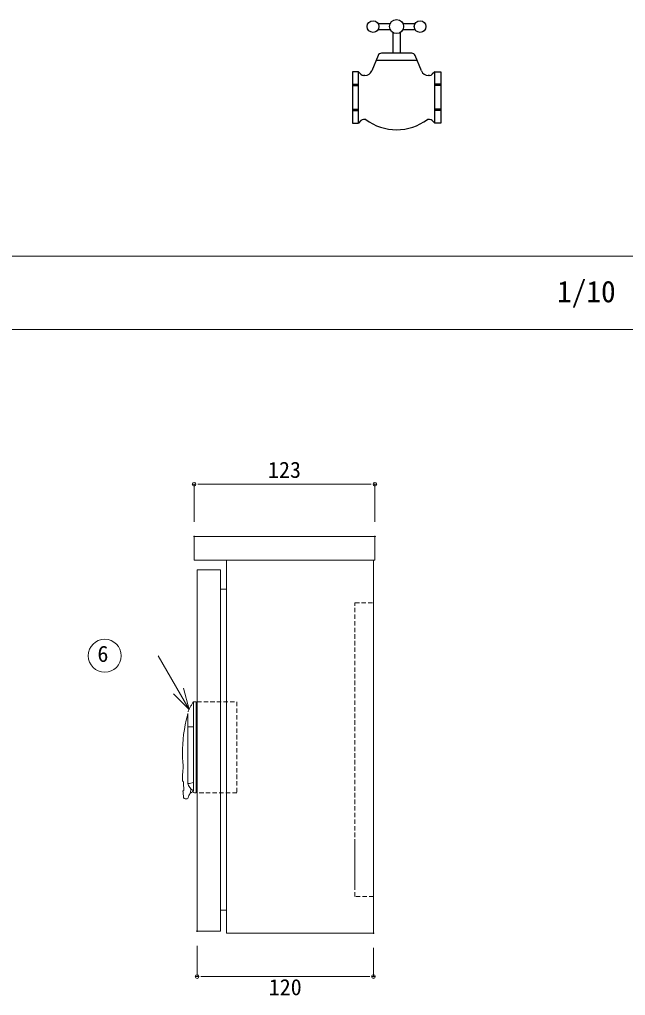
# Model space of a CAD drawing. Units: millimetres, scale not verified. Extents: x -6581 to 4035, y -1763 to 3972.
# Drawn here: x -3062 to -2238, y 1212 to 2541 of the extents above; entities that cross this region are included whole.
import ezdxf
from ezdxf.enums import TextEntityAlignment as Align

# ---------------------------------------------------------------- set-up
doc = ezdxf.new("R2010")
doc.units = ezdxf.units.MM
doc.header["$LTSCALE"] = 2
doc.header["$PDMODE"] = 32
doc.header["$PDSIZE"] = 0.4
doc.linetypes.add('USER1', pattern=[4.5, 3, -1.5])
for name, color, linetype, lineweight in [('2-0', 7, 'Continuous', 18), ('8-2_0', 7, 'Continuous', 20), ('8-3_sunpo', 7, 'Continuous', 20), ('8-5_moji', 7, 'Continuous', 18), ('8-6__E-2_WAKU', 7, 'Continuous', 18), ('8-B_KANAMONO', 4, 'Continuous', 30)]:
    doc.layers.add(name, color=color, linetype=linetype, lineweight=lineweight)
doc.layers.add('8-4_Defpoints', color=7, linetype='Continuous')
doc.styles.add('ＭＳ ゴシック', font='')
doc.styles.get('ＭＳ ゴシック').set_extended_font_data('MS Gothic')

# ---------------------------------------------------------------- blocks, each defined once
blk = doc.blocks.new('_Dot')
at = {"layer": '8-2_0'}
for p, q in [((-0.5, 0), (-1, 0)), ((0.25, 0), (-0.25, 0))]:
    blk.add_line(p, q, dxfattribs=at)
blk.add_circle((0, 0), 0.25, dxfattribs=at)
blk = doc.blocks.new('D18')
at = {"layer": '8-3_sunpo'}
for p, q in [((1341.113, 3604.975), (1341.113, 3656.375)), ((1351.113, 3656.375), (1577.113, 3656.375)), ((1587.113, 3604.975), (1587.113, 3656.375))]:
    blk.add_line(p, q, dxfattribs=at)
at = {"layer": '8-4_Defpoints'}
for p in [(1587.113, 3656.375), (1341.113, 3584.975), (1587.113, 3584.975)]:
    blk.add_point(p, dxfattribs=at)
at = {"layer": '8-3_sunpo', "xscale": 10, "yscale": 10, "rotation": 180}
blk.add_blockref('_Dot', (1341.113, 3656.375), dxfattribs=at)
at = {"layer": '8-3_sunpo', "xscale": 10, "yscale": 10}
blk.add_blockref('_Dot', (1587.113, 3656.375), dxfattribs=at)
at = {"layer": '8-3_sunpo', "style": 'ＭＳ ゴシック'}
blk.add_text('123', height=21.99, dxfattribs=at).set_placement((1441.613, 3658.375), align=Align.BOTTOM_LEFT)
blk = doc.blocks.new('D19')
at = {"layer": '8-3_sunpo'}
for p, q in [((1345.113, 3027.975), (1345.113, 2986.075)), ((1585.113, 3024.975), (1585.113, 2986.075)), ((1355.113, 2986.075), (1575.113, 2986.075))]:
    blk.add_line(p, q, dxfattribs=at)
at = {"layer": '8-4_Defpoints'}
for p in [(1345.113, 3047.975), (1585.113, 3044.975), (1585.113, 2986.075)]:
    blk.add_point(p, dxfattribs=at)
at = {"layer": '8-3_sunpo', "xscale": 10, "yscale": 10, "rotation": 180}
blk.add_blockref('_Dot', (1345.113, 2986.075), dxfattribs=at)
at = {"layer": '8-3_sunpo', "xscale": 10, "yscale": 10}
blk.add_blockref('_Dot', (1585.113, 2986.075), dxfattribs=at)
at = {"layer": '8-3_sunpo', "style": 'ＭＳ ゴシック'}
blk.add_text('120', height=21.99, dxfattribs=at).set_placement((1442.613, 2954.075), align=Align.BOTTOM_LEFT)

msp = doc.modelspace()

# ---------------------------------------------------------------- linework, layer by layer
at = {"layer": '2-0'}
for p, q in [((-2824.498, 1804.871), (-2824.498, 1836.871)), ((-2824.498, 1836.871), (-2578.498, 1836.871)), ((-2578.498, 1836.871), (-2578.498, 1804.871)), ((-2578.498, 1804.871), (-2824.498, 1804.871)), ((-2780.498, 1296.871), (-2780.498, 1804.871)), ((-2780.498, 1804.871), (-2580.498, 1804.871)), ((-2580.498, 1804.871), (-2580.498, 1296.871)), ((-2820.498, 1299.871), (-2820.498, 1791.871)), ((-2820.498, 1791.871), (-2788.498, 1791.871)), ((-2788.498, 1791.871), (-2788.498, 1299.871)), ((-2788.498, 1765.271), (-2780.498, 1765.271)), ((-2820.498, 1606.871), (-2820.498, 1669.671)), ((-2821.498, 1611.871), (-2825.508, 1611.871)), ((-2825.498, 1609.154), (-2825.498, 1611.871)), ((-2825.498, 1609.154), (-2825.498, 1605.522)), ((-2821.498, 1611.871), (-2821.498, 1609.154)), ((-2821.498, 1609.154), (-2821.498, 1597.62)), ((-2825.498, 1597.62), (-2825.498, 1605.522)), ((-2820.498, 1605.071), (-2821.498, 1605.071)), ((-2821.498, 1502.121), (-2821.498, 1597.62)), ((-2820.498, 1605.071), (-2820.498, 1489.071)), ((-2832.902, 1577.848), (-2832.902, 1500.97)), ((-2830.361, 1577.871), (-2832.797, 1577.871)), ((-2840.498, 1541.201), (-2840.498, 1534.371)), ((-2840.498, 1513.395), (-2840.498, 1508.084)), ((-2839.637, 1503.871), (-2840.454, 1503.871)), ((-2825.498, 1502.121), (-2825.498, 1490.588)), ((-2839.756, 1490.871), (-2838.936, 1490.871)), ((-2832.798, 1500.975), (-2832.798, 1500.975)), ((-2829.298, 1488.764), (-2829.298, 1490.441)), ((-2829.298, 1488.764), (-2829.298, 1487.871)), ((-2828.972, 1488.7), (-2827.898, 1488.7)), ((-2825.898, 1491.256), (-2825.898, 1490.78)), ((-2825.898, 1490.78), (-2825.498, 1490.588)), ((-2825.898, 1490.78), (-2825.898, 1489.871)), ((-2821.498, 1489.071), (-2820.498, 1489.071)), ((-2836.734, 1479.871), (-2834.147, 1479.871)), ((-2832.595, 1481.083), (-2832.06, 1483.222)), ((-2831.533, 1484.432), (-2829.298, 1487.871)), ((-2823.898, 1487.871), (-2821.498, 1487.871)), ((-2605.698, 1356.871), (-2605.698, 1419.671)), ((-2788.498, 1328.471), (-2780.498, 1328.471)), ((-2788.498, 1299.871), (-2820.498, 1299.871)), ((-2580.498, 1296.871), (-2780.498, 1296.871))]:
    msp.add_line(p, q, dxfattribs=at)
at = {"layer": '2-0', "linetype": 'USER1'}
for p, q in [((-2605.698, 1346.871), (-2605.698, 1746.871)), ((-2605.698, 1746.871), (-2580.498, 1746.871)), ((-2820.498, 1611.871), (-2766.498, 1611.871)), ((-2766.498, 1611.871), (-2766.498, 1487.871)), ((-2766.498, 1487.871), (-2820.498, 1487.871)), ((-2580.498, 1346.871), (-2605.698, 1346.871))]:
    msp.add_line(p, q, dxfattribs=at)
at = {"layer": '2-0'}
for points in [[(-2825.498, 1611.871), (-2826.082, 1610.995), (-2826.653, 1610.117), (-2827.209, 1609.236), (-2827.752, 1608.353), (-2828.28, 1607.468), (-2828.795, 1606.581), (-2829.295, 1605.691), (-2829.782, 1604.799), (-2830.255, 1603.905), (-2830.713, 1603.009), (-2831.158, 1602.11), (-2831.589, 1601.209), (-2832.006, 1600.305), (-2832.408, 1599.399), (-2832.797, 1598.491)], [(-2825.498, 1597.62), (-2825.498, 1587.871), (-2825.498, 1577.871)], [(-2825.498, 1502.121), (-2825.498, 1577.871), (-2830.361, 1577.871)], [(-2839.637, 1503.871), (-2839.623, 1503.87), (-2839.61, 1503.867), (-2839.596, 1503.863), (-2839.583, 1503.857), (-2839.569, 1503.849), (-2839.555, 1503.839), (-2839.541, 1503.828), (-2839.527, 1503.815), (-2839.513, 1503.801), (-2839.499, 1503.784), (-2839.484, 1503.766), (-2839.47, 1503.747), (-2839.456, 1503.725), (-2839.441, 1503.702), (-2839.427, 1503.678), (-2839.413, 1503.652), (-2839.398, 1503.624), (-2839.384, 1503.594), (-2839.369, 1503.564), (-2839.355, 1503.531), (-2839.341, 1503.497), (-2839.327, 1503.462), (-2839.313, 1503.425), (-2839.299, 1503.387), (-2839.285, 1503.347), (-2839.271, 1503.305), (-2839.257, 1503.262), (-2839.243, 1503.218), (-2839.229, 1503.172), (-2839.216, 1503.125), (-2839.202, 1503.076), (-2839.189, 1503.027), (-2839.176, 1502.976), (-2839.163, 1502.924), (-2839.151, 1502.871), (-2839.138, 1502.817), (-2839.126, 1502.762), (-2839.114, 1502.705), (-2839.103, 1502.647)], [(-2839.103, 1502.647), (-2839.091, 1502.589), (-2839.08, 1502.529), (-2839.069, 1502.467), (-2839.058, 1502.405), (-2839.047, 1502.342), (-2839.037, 1502.278), (-2839.027, 1502.213), (-2839.018, 1502.148), (-2839.008, 1502.081), (-2838.999, 1502.015), (-2838.991, 1501.947), (-2838.982, 1501.879), (-2838.975, 1501.81), (-2838.967, 1501.741), (-2838.96, 1501.67), (-2838.953, 1501.6), (-2838.946, 1501.528), (-2838.94, 1501.457), (-2838.935, 1501.385), (-2838.929, 1501.312), (-2838.924, 1501.239), (-2838.92, 1501.166), (-2838.916, 1501.092), (-2838.912, 1501.019), (-2838.908, 1500.945), (-2838.906, 1500.871)], [(-2821.498, 1502.121), (-2821.498, 1490.587), (-2821.498, 1487.871)], [(-2838.63, 1491.438), (-2838.639, 1491.396), (-2838.649, 1491.356), (-2838.659, 1491.317), (-2838.669, 1491.28), (-2838.68, 1491.244), (-2838.69, 1491.21), (-2838.701, 1491.178), (-2838.712, 1491.147), (-2838.724, 1491.117), (-2838.735, 1491.09), (-2838.747, 1491.063), (-2838.758, 1491.039), (-2838.77, 1491.016), (-2838.782, 1490.995), (-2838.795, 1490.975), (-2838.807, 1490.957), (-2838.819, 1490.941), (-2838.832, 1490.926), (-2838.845, 1490.913), (-2838.857, 1490.902), (-2838.87, 1490.893), (-2838.883, 1490.885), (-2838.896, 1490.879), (-2838.91, 1490.874), (-2838.923, 1490.872), (-2838.936, 1490.871)], [(-2838.527, 1493.871), (-2838.522, 1493.797), (-2838.518, 1493.724), (-2838.513, 1493.652), (-2838.51, 1493.579), (-2838.506, 1493.507), (-2838.503, 1493.435), (-2838.501, 1493.363), (-2838.499, 1493.292), (-2838.497, 1493.221), (-2838.496, 1493.15), (-2838.495, 1493.079), (-2838.495, 1493.009), (-2838.495, 1492.939), (-2838.495, 1492.869), (-2838.496, 1492.801), (-2838.497, 1492.733), (-2838.499, 1492.666), (-2838.501, 1492.599), (-2838.504, 1492.534), (-2838.506, 1492.469), (-2838.51, 1492.406), (-2838.513, 1492.343), (-2838.517, 1492.281), (-2838.522, 1492.22), (-2838.527, 1492.159), (-2838.532, 1492.1), (-2838.537, 1492.042), (-2838.543, 1491.984), (-2838.55, 1491.928), (-2838.556, 1491.873), (-2838.563, 1491.819), (-2838.57, 1491.767), (-2838.578, 1491.716), (-2838.586, 1491.666), (-2838.594, 1491.618), (-2838.602, 1491.571), (-2838.611, 1491.525), (-2838.62, 1491.481), (-2838.63, 1491.438)], [(-2832.9, 1500.969), (-2832.9, 1500.969), (-2832.898, 1500.969), (-2832.896, 1500.969), (-2832.893, 1500.97), (-2832.889, 1500.97), (-2832.884, 1500.97), (-2832.878, 1500.971), (-2832.871, 1500.971), (-2832.864, 1500.971), (-2832.855, 1500.972), (-2832.846, 1500.972), (-2832.835, 1500.973), (-2832.824, 1500.974), (-2832.812, 1500.974), (-2832.798, 1500.975)], [(-2829.298, 1488.764), (-2829.275, 1488.756), (-2829.252, 1488.748), (-2829.23, 1488.741), (-2829.207, 1488.735), (-2829.184, 1488.729), (-2829.162, 1488.723), (-2829.139, 1488.718), (-2829.117, 1488.714), (-2829.094, 1488.71), (-2829.072, 1488.707), (-2829.049, 1488.704), (-2829.027, 1488.702), (-2829.005, 1488.701), (-2828.983, 1488.7), (-2828.961, 1488.7)]]:
    msp.add_lwpolyline(points, dxfattribs=at)
for centre, radius, start, end in [((-2831.662, 1593.113), 1.909, 133.39145, 166.84214), ((-2678.729, 1588.197), 154.414, 177.11166, 181.22489), ((-2640.498, 1541.201), 200, 164.82685, 180.00001), ((-2910.453, 1578.967), 77.551, 359.17282, 4.29326), ((-2832.466, 1581.056), 3.238, 262.27056, 264.106), ((-2887.416, 1523.871), 48.079, 347.3855, 12.6145), ((-2839.498, 1534.371), 1, 192.09476, 192.36251), ((-2640.498, 1508.084), 200, 180.00001, 181.20749), ((-2839.498, 1513.371), 1, 167.90524, 167.97241), ((-2831.912, 1519.155), 18.202, 267.21066, 290.63345), ((-2640.498, 1508.084), 200, 184.93796, 187.60159), ((-2640.498, 1508.084), 198.539, 182.08218, 184.10535), ((-2819.564, 1503.136), 13.508, 189.23462, 242.05997), ((-2822.665, 1489.746), 6.669, 156.31371, 174.02103), ((-2829.298, 1488.871), 1, 270, 350.17326), ((-2838.444, 1495.149), 10.047, 344.26937, 348.52515), ((-2827.898, 1490.7), 2, 270, 0), ((-2823.898, 1489.871), 2, 180.00001, 270), ((-2836.755, 1481.871), 2, 187.04081, 270.51366), ((-2834.147, 1481.471), 1.6, 270, 345.96376), ((-2828.18, 1482.252), 4, 146.97614, 165.96376)]:
    msp.add_arc(centre, radius, start, end, dxfattribs=at)
at = {"layer": '8-5_moji'}
for q in [(-2873.576, 1674.756), (-2852.587, 1622.872), (-2839.138, 1630.637)]:
    msp.add_line((-2831.373, 1601.659), q, dxfattribs=at)
msp.add_circle((-2946.076, 1674.756), 22.5, dxfattribs=at)
at = {"layer": '8-6__E-2_WAKU'}
for p, q in [((-3965.481, 2218.772), (4034.519, 2218.772)), ((-3965.481, 2118.772), (4034.519, 2118.772))]:
    msp.add_line(p, q, dxfattribs=at)
at = {"layer": '8-B_KANAMONO'}
for p, q in [((-2574.102, 2535.231), (-2557.757, 2535.231)), ((-2574.102, 2527.231), (-2557.757, 2527.231)), ((-2540.303, 2535.231), (-2523.958, 2535.231)), ((-2540.303, 2527.231), (-2523.958, 2527.231)), ((-2554.03, 2523.036), (-2554.03, 2494.831)), ((-2544.03, 2523.036), (-2544.03, 2494.831)), ((-2574.307, 2491.742), (-2582.879, 2471.01)), ((-2520.895, 2484.831), (-2577.164, 2484.831)), ((-2528.373, 2494.831), (-2569.687, 2494.831)), ((-2515.181, 2471.01), (-2523.752, 2491.742)), ((-2597.494, 2466.296), (-2601.03, 2469.831)), ((-2592.12, 2464.831), (-2593.959, 2464.831)), ((-2504.101, 2464.831), (-2505.94, 2464.831)), ((-2497.03, 2469.831), (-2500.565, 2466.296)), ((-2609.03, 2452.831), (-2601.03, 2452.831)), ((-2609.03, 2450.831), (-2601.03, 2450.831)), ((-2489.03, 2452.831), (-2497.03, 2452.831)), ((-2489.03, 2450.831), (-2497.03, 2450.831)), ((-2609.03, 2418.831), (-2601.03, 2418.831)), ((-2489.03, 2418.831), (-2497.03, 2418.831)), ((-2609.03, 2416.831), (-2601.03, 2416.831)), ((-2591.03, 2404.831), (-2593.959, 2404.831)), ((-2504.101, 2404.831), (-2507.03, 2404.831)), ((-2489.03, 2416.831), (-2497.03, 2416.831)), ((-2597.494, 2403.367), (-2601.03, 2399.831)), ((-2497.03, 2399.831), (-2500.565, 2403.367))]:
    msp.add_line(p, q, dxfattribs=at)
for points in [[(-2609.03, 2399.831), (-2601.03, 2399.831), (-2601.03, 2469.831), (-2609.03, 2469.831)], [(-2489.03, 2399.831), (-2497.03, 2399.831), (-2497.03, 2469.831), (-2489.03, 2469.831)]]:
    msp.add_lwpolyline(points, close=True, dxfattribs=at)
for centre, radius in [((-2581.03, 2531.231), 8), ((-2549.03, 2531.231), 9.6), ((-2517.03, 2531.231), 8)]:
    msp.add_circle(centre, radius, dxfattribs=at)
for centre, radius, start, end in [((-2569.687, 2489.831), 5, 90, 157.53673), ((-2528.373, 2489.831), 5, 22.46327, 90), ((-2593.959, 2469.831), 5, 225, 270), ((-2592.12, 2474.831), 10, 270, 337.53673), ((-2505.94, 2474.831), 10, 202.46327, 270), ((-2504.101, 2469.831), 5, 270, 315), ((-2593.959, 2399.831), 5, 90, 135), ((-2549.03, 2460.831), 70, 233.1301, 306.8699), ((-2504.101, 2399.831), 5, 45, 90)]:
    msp.add_arc(centre, radius, start, end, dxfattribs=at)

# ---------------------------------------------------------------- block references
at = {"layer": '8-3_sunpo'}
for name in ['D18', 'D19']:
    msp.add_blockref(name, (-4165.611, -1748.104), dxfattribs=at)

# ---------------------------------------------------------------- texts
at = {"layer": '8-5_moji', "style": 'ＭＳ ゴシック'}
for s, height, p in [('1/10', 29.33, (-2330.76, 2147.068)), ('6', 21.99, (-2956.076, 1659.756))]:
    msp.add_text(s, height=height, dxfattribs=at).set_placement(p, align=Align.BOTTOM_LEFT)

doc.saveas('drawing.dxf')
